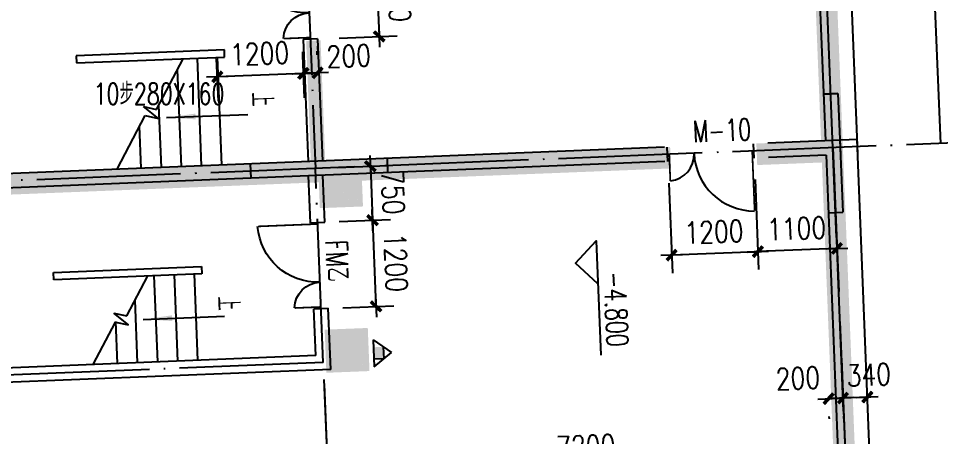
# Model space of a CAD drawing. Extents: x 634182 to 802382, y -1101880 to -864080.
# Drawn here: x 777434 to 790255, y -938404 to -932589 of the extents above; entities that cross this region are included whole.
import ezdxf
from ezdxf.enums import TextEntityAlignment as Align

# ---------------------------------------------------------------- set-up
doc = ezdxf.new("R2010")
doc.units = 0
doc.header["$LTSCALE"] = 1000
doc.header["$MEASUREMENT"] = 0
doc.linetypes.add('DOTE', pattern=[2.42, 2, -0.2, 0.02, -0.2])
doc.layers.get('0').update_dxf_attribs({"linetype": 'CONTINUOUS'})
doc.layers.get('DEFPOINTS').update_dxf_attribs({"linetype": 'CONTINUOUS'})
for name, color, linetype in [('AXIS', 3, 'CONTINUOUS'), ('DIM', 3, 'CONTINUOUS'), ('DOTE', 1, 'DOTE'), ('PUB_DIM', 3, 'CONTINUOUS'), ('PUB_TEXT', 7, 'CONTINUOUS'), ('STAIR', 2, 'CONTINUOUS'), ('WALL', 191, 'CONTINUOUS'), ('WINDOW', 2, 'CONTINUOUS'), ('剪力墙', 131, 'CONTINUOUS')]:
    doc.layers.add(name, color=color, linetype=linetype)
doc.styles.add('_Z', font='romans', dxfattribs={"width": 0.7, "bigfont": 'Z'})
doc.styles.add('DIM_FONT', font='simplex.shx', dxfattribs={"width": 0.8})
doc.styles.add('Z', font='romans', dxfattribs={"width": 0.8, "bigfont": 'z'})
doc.dimstyles.new('DIMN', dxfattribs={"dimtxt": 300, "dimasz": 1, "dimexe": 250, "dimexo": 300, "dimgap": 150, "dimtad": 1, "dimdec": 0, "dimzin": 0, "dimdsep": 46, "dimtxsty": 'DIM_FONT', "dimblk": '_DIMX', "dimblk1": '_DIMX', "dimblk2": '_DIMX', "dimcen": 2.5, "dimclrt": 7, "dimadec": 0, "dimazin": 0, "dimtfac": 1, "dimtdec": 0, "dimtix": 1, "dimtmove": 2, "dimatfit": 3, "dimldrblk": '_DIMX', "dimfxl": 0, "dimtolj": 1, "dimtzin": 0, "dimarcsym": 0})

# ---------------------------------------------------------------- blocks, each defined once
blk = doc.blocks.new('_A2AKO')
at = {"const_width": 0.02}
for points in [[(-0.481, -0.001), (-0.481, -0.308)], [(0.481, 0.001), (0.481, -0.691)]]:
    blk.add_lwpolyline(points, dxfattribs=at)
for centre, radius, start, end in [((-0.501, -0.003), 0.307, 274.2492, 0.2101), ((0.505, 0.002), 0.699, 180.2762, 268.0603)]:
    blk.add_arc(centre, radius, start, end)
blk = doc.blocks.new('_ARROW')
blk.add_solid([(0, 0), (-1, 0.1), (-1, -0.1)])
blk = doc.blocks.new('_DIMX')
blk.add_line((-150, 0), (150, 0))
at = {"const_width": 50}
blk.add_lwpolyline([(-70, -70), (70, 70)], dxfattribs=at)
blk = doc.blocks.new('*D326')
at = {"color": 0, "linetype": 'ByBlock'}
for p, q in [((781864, -934664), (782577, -934635)), ((782327, -934644), (782327, -934643)), ((782327, -934645), (782357, -935395)), ((781894, -935413), (782607, -935385)), ((782357, -935396), (782357, -935397))]:
    blk.add_line(p, q, dxfattribs=at)
at = {"layer": 'DEFPOINTS', "color": 0, "linetype": 'ByBlock'}
for p in [(781564, -934676), (781594, -935425), (782357, -935395)]:
    blk.add_point(p, dxfattribs=at)
at = {"color": 0, "linetype": 'ByBlock'}
for p, rotation in [((782327, -934645), 272.3000000000001), ((782357, -935395), 92.3000000000001)]:
    blk.add_blockref('_DIMX', p, dxfattribs=dict(at, rotation=rotation))
at = {"color": 7, "linetype": 'ByBlock', "insert": (782642, -935008), "char_height": 300, "attachment_point": 5, "rotation": 272.3, "style": 'DIM_FONT'}
blk.add_mtext('\\A1;750', dxfattribs=at)
blk = doc.blocks.new('*D363')
at = {"color": 0, "linetype": 'ByBlock'}
for p, q in [((788770, -934687), (788824, -936038)), ((787675, -934831), (787725, -936082)), ((788813, -935788), (787716, -935832))]:
    blk.add_line(p, q, dxfattribs=at)
at = {"layer": 'DEFPOINTS', "color": 0, "linetype": 'ByBlock'}
for p in [(788758, -934387), (787663, -934531), (787715, -935832)]:
    blk.add_point(p, dxfattribs=at)
at = {"color": 0, "linetype": 'ByBlock'}
for p, rotation in [((788814, -935788), 2.30000000000004), ((787715, -935832), 182.3)]:
    blk.add_blockref('_DIMX', p, dxfattribs=dict(at, rotation=rotation))
at = {"color": 7, "linetype": 'ByBlock', "insert": (788253, -935511), "char_height": 300, "attachment_point": 5, "rotation": 2.3, "style": 'DIM_FONT'}
blk.add_mtext('\\A1;1100', dxfattribs=at)
blk = doc.blocks.new('*D364')
at = {"color": 0, "linetype": 'ByBlock'}
for p, q in [((786476, -934879), (786526, -936130)), ((787675, -934831), (787725, -936082)), ((787714, -935833), (786517, -935881))]:
    blk.add_line(p, q, dxfattribs=at)
at = {"layer": 'DEFPOINTS', "color": 0, "linetype": 'ByBlock'}
for p in [(787663, -934531), (786464, -934579), (786516, -935881)]:
    blk.add_point(p, dxfattribs=at)
at = {"color": 0, "linetype": 'ByBlock'}
for p, rotation in [((786516, -935881), 182.3), ((787715, -935832), 2.30000000000004)]:
    blk.add_blockref('_DIMX', p, dxfattribs=dict(at, rotation=rotation))
at = {"color": 7, "linetype": 'ByBlock', "insert": (787104, -935557), "char_height": 300, "attachment_point": 5, "rotation": 2.3, "style": 'DIM_FONT'}
blk.add_mtext('\\A1;1200', dxfattribs=at)
blk = doc.blocks.new('*D395')
at = {"color": 0, "linetype": 'ByBlock'}
for p, q in [((788697, -937877), (788696, -937877)), ((788898, -937869), (788698, -937877)), ((788898, -937869), (788698, -937877)), ((788899, -937869), (788900, -937869)), ((788709, -938159), (788708, -938127)), ((788909, -938151), (788908, -938119))]:
    blk.add_line(p, q, dxfattribs=at)
at = {"layer": 'DEFPOINTS', "color": 0, "linetype": 'ByBlock'}
for p in [(788697, -937859), (788698, -937877), (788897, -937851)]:
    blk.add_point(p, dxfattribs=at)
at = {"color": 0, "linetype": 'ByBlock'}
for p, rotation in [((788698, -937877), 2.30000000000001), ((788898, -937869), 182.3)]:
    blk.add_blockref('_DIMX', p, dxfattribs=dict(at, rotation=rotation))
at = {"color": 7, "linetype": 'ByBlock', "insert": (788271, -937594), "char_height": 300, "attachment_point": 5, "rotation": 2.3, "style": 'DIM_FONT'}
blk.add_mtext('\\A1;200', dxfattribs=at)
blk = doc.blocks.new('*D396')
at = {"color": 0, "linetype": 'ByBlock'}
for p, q in [((789237, -937855), (788899, -937869)), ((788909, -938151), (788908, -938119)), ((789249, -938137), (789248, -938105))]:
    blk.add_line(p, q, dxfattribs=at)
at = {"layer": 'DEFPOINTS', "color": 0, "linetype": 'ByBlock'}
for p in [(788897, -937851), (788898, -937869), (789237, -937837)]:
    blk.add_point(p, dxfattribs=at)
at = {"color": 0, "linetype": 'ByBlock'}
for p, rotation in [((789238, -937855), 2.30000000000004), ((788898, -937869), 182.3)]:
    blk.add_blockref('_DIMX', p, dxfattribs=dict(at, rotation=rotation))
at = {"color": 7, "linetype": 'ByBlock', "insert": (789257, -937546), "char_height": 300, "attachment_point": 5, "rotation": 2.3, "style": 'DIM_FONT'}
blk.add_mtext('\\A1;340', dxfattribs=at)
blk = doc.blocks.new('*D410')
at = {"color": 0, "linetype": 'ByBlock'}
for p, q in [((781381, -933054), (781383, -933104)), ((781581, -933046), (781583, -933096)), ((781392, -933354), (781391, -933354)), ((781393, -933354), (781593, -933346)), ((781393, -933354), (781593, -933346)), ((781594, -933346), (781595, -933346))]:
    blk.add_line(p, q, dxfattribs=at)
at = {"layer": 'DEFPOINTS', "color": 0, "linetype": 'ByBlock'}
for p in [(781393, -933354), (781593, -933346), (781593, -933346)]:
    blk.add_point(p, dxfattribs=at)
at = {"color": 0, "linetype": 'ByBlock'}
for p, rotation in [((781393, -933354), 2.30000000000004), ((781593, -933346), 182.3)]:
    blk.add_blockref('_DIMX', p, dxfattribs=dict(at, rotation=rotation))
at = {"color": 7, "linetype": 'ByBlock', "insert": (782026, -933112), "char_height": 300, "attachment_point": 5, "rotation": 2.3, "style": 'DIM_FONT'}
blk.add_mtext('\\A1;200', dxfattribs=at)
blk = doc.blocks.new('A$C369A06F2')
at = {"layer": 'PUB_DIM'}
for p, q in [((0, 0), (186, 248)), ((103, 138), (270, 138)), ((373, 0), (186, 248)), ((270, 138), (270, 0)), ((0, 0), (373, 0))]:
    blk.add_line(p, q, dxfattribs=at)
blk.add_solid([(103, 138), (270, 138), (103, 0), (270, 0)], dxfattribs=at)
blk = doc.blocks.new('A$C11027EB3')
at = {"layer": 'WALL'}
blk.add_blockref('A$C369A06F2', (0, 0, 569), dxfattribs=at)
blk = doc.blocks.new('*D1570')
at = {"color": 0, "linetype": 'ByBlock'}
for p, q in [((781412, -933692), (781388, -933104)), ((780213, -933740), (780189, -933152)), ((781397, -933354), (780200, -933402))]:
    blk.add_line(p, q, dxfattribs=at)
at = {"layer": 'DEFPOINTS', "color": 0, "linetype": 'ByBlock'}
for p in [(780199, -933402), (780213, -933740), (781412, -933692)]:
    blk.add_point(p, dxfattribs=at)
at = {"color": 0, "linetype": 'ByBlock'}
for p, rotation in [((781398, -933354), 2.300000000054236), ((780199, -933402), 182.3000000000543)]:
    blk.add_blockref('_DIMX', p, dxfattribs=dict(at, rotation=rotation))
at = {"color": 7, "linetype": 'ByBlock', "insert": (780787, -933078), "char_height": 300, "attachment_point": 5, "rotation": 2.3, "style": 'DIM_FONT'}
blk.add_mtext('\\A1;1200', dxfattribs=at)
blk = doc.blocks.new('M_A17ORW')
at = {"const_width": 0.02}
for points in [[(-0.481, -0.001), (-0.481, -0.308)], [(0.481, 0.001), (0.481, -0.691)]]:
    blk.add_lwpolyline(points, dxfattribs=at)
for centre, radius, start, end in [((-0.501, -0.003), 0.307, 274.2492, 0.2101), ((0.505, 0.002), 0.699, 180.2762, 268.0603)]:
    blk.add_arc(centre, radius, start, end)

msp = doc.modelspace()

# ---------------------------------------------------------------- hatches: boundary and pattern name
at = {"layer": '剪力墙'}
h = msp.add_hatch(color=256, dxfattribs=at)
h.paths.add_polyline_path([(782216.421, -935004.27), (782200.609, -934604.583), (781900.843, -934616.441), (781916.655, -935016.129)])
h.paths.add_polyline_path([(782220.373, -935104.192), (782216.422, -935004.314), (781916.657, -935016.172), (781920.608, -935116.051)])
h.paths.add_polyline_path([(782224.326, -935204.114), (782220.376, -935104.254), (781620.853, -935127.971), (781624.803, -935227.831)])
h.paths.add_polyline_path([(781920.608, -935116.051), (781916.657, -935016.172), (781616.899, -935028.031), (781620.85, -935127.909)])
h.paths.add_polyline_path([(781916.655, -935016.129), (781900.843, -934616.441), (781700.994, -934624.347), (781716.806, -935024.035)])
h.paths.add_polyline_path([(781716.806, -935024.035), (781700.994, -934624.347), (781601.086, -934628.3), (781616.897, -935027.987)])
h = msp.add_hatch(color=256, dxfattribs=at)
h.paths.add_polyline_path([(782306.983, -937293.542), (782291.172, -936893.854), (781991.406, -936905.713), (782007.218, -937305.4)])
h.paths.add_polyline_path([(782310.936, -937393.463), (782306.985, -937293.585), (782007.22, -937305.444), (782011.171, -937405.322)])
h.paths.add_polyline_path([(782314.889, -937493.385), (782310.939, -937393.525), (781711.415, -937417.242), (781715.366, -937517.102)])
h.paths.add_polyline_path([(782011.171, -937405.322), (782007.22, -937305.444), (781707.462, -937317.302), (781711.413, -937417.18)])
h.paths.add_polyline_path([(782007.218, -937305.4), (781991.406, -936905.713), (781791.557, -936913.619), (781807.368, -937313.306)])
h.paths.add_polyline_path([(781807.368, -937313.306), (781791.557, -936913.619), (781691.649, -936917.571), (781707.46, -937317.259)])

# ---------------------------------------------------------------- linework, layer by layer
at = {"layer": 'DOTE', "linetype": 'DOTE'}
for p, q in [((790256.981, -934326.95), (789655.004, -919339.049)), ((788758.189, -934387.149), (788625.755, -931089.817)), ((794196.519, -934168.698), (774669.546, -934952.961)), ((794196.544, -934168.697), (774669.547, -934952.972)), ((781559.949, -934576.115), (781563.964, -934676.077)), ((781559.949, -934576.115), (781563.962, -934676.035)), ((781672.333, -937373.884), (774777.891, -937650.79))]:
    msp.add_line(p, q, dxfattribs=at)
at = {"layer": 'DOTE'}
for p, q in [((781431.542, -931378.725), (781563.976, -934676.042)), ((788758.177, -934387.122), (789071.205, -942180.838)), ((788905.421, -938053.179, -569.283), (788758.177, -934387.122)), ((781672.333, -937373.884), (781563.977, -934676.071))]:
    msp.add_line(p, q, dxfattribs=at)
at = {"layer": 'PUB_DIM'}
for points in [[(779494.507, -933968.713), (780625.416, -933923.291)], [(785491.841, -936281.121), (785180.043, -935993.402), (785467.762, -935681.604), (785531.571, -937270.323)], [(779169.499, -936773.843), (780300.407, -936728.421)]]:
    msp.add_lwpolyline(points, dxfattribs=at)
at = {"layer": 'STAIR'}
for p, q in [((779355.039, -933854.171), (779725.455, -933148.632)), ((779379.386, -933979.898), (779172.426, -933814.769)), ((779172.426, -933814.769), (779355.039, -933854.171)), ((778804.937, -934686.833), (779196.773, -933940.496)), ((779196.773, -933940.496), (779379.386, -933979.898)), ((778941.736, -936726.307), (779233.385, -936170.797)), ((778966.083, -936852.033), (778759.123, -936686.905)), ((778759.123, -936686.905), (778941.736, -936726.307)), ((778473.909, -937402.26), (778783.47, -936812.631)), ((778783.47, -936812.631), (778966.083, -936852.033))]:
    msp.add_line(p, q, dxfattribs=at)
at = {"layer": 'WALL'}
for p, q in [((788521.822, -930993.907), (788654.257, -934291.243)), ((788979.126, -931415.898), (789101.927, -934473.381)), ((781391.82, -932881.522), (781460.046, -934580.193)), ((781591.659, -932873.496), (781659.885, -934572.166)), ((781599.685, -933073.335), (781595.672, -932973.415)), ((780296.72, -933025.607), (778238.38, -933108.278)), ((778238.38, -933108.278), (778242.393, -933208.198)), ((778242.393, -933208.198), (780300.733, -933125.526)), ((780300.733, -933125.526), (780296.72, -933025.607)), ((781599.685, -933073.335), (781599.685, -933073.335)), ((788628.171, -933641.767), (788828.01, -933633.74)), ((788828.01, -933633.74), (788628.171, -933641.767)), ((788828.01, -933633.74), (788862.12, -934483.013)), ((789093.888, -934273.521), (787854.887, -934323.284)), ((788854.083, -934283.179), (788894.215, -935282.384)), ((789397.286, -941827.463), (789093.888, -934273.521)), ((786415.57, -934381.093), (776064.405, -934796.839)), ((786464.043, -934579.345), (786456.015, -934379.469)), ((787663.076, -934531.186), (787655.048, -934331.311)), ((782559.143, -934535.983), (782567.171, -934735.859)), ((787663.076, -934531.186), (787663.076, -934531.172)), ((788662.271, -934491.055), (787862.915, -934523.16)), ((788662.271, -934491.055), (788975.299, -942284.771)), ((780668.727, -934812.109), (780660.702, -934612.312)), ((786423.598, -934580.969), (781468.071, -934780.004)), ((781468.071, -934780.004), (776272.26, -934988.689)), ((781494.156, -935429.471), (781468.071, -934780.004)), ((781693.995, -935421.445), (781667.91, -934771.977)), ((788694.376, -935290.41), (788894.215, -935282.384)), ((781494.156, -935429.471), (781693.995, -935421.445)), ((777919.392, -936123.492), (779977.732, -936040.821)), ((779977.732, -936040.821), (779981.745, -936140.74)), ((777923.405, -936223.412), (777919.392, -936123.492)), ((779981.745, -936140.74), (777923.405, -936223.412)), ((781542.314, -936628.505), (781742.153, -936620.478)), ((781568.4, -937277.972), (781542.314, -936628.505)), ((781776.265, -937469.785), (781742.153, -936620.478)), ((781568.4, -937277.972), (776372.589, -937486.658)), ((781776.265, -937469.785), (776380.615, -937686.496))]:
    msp.add_line(p, q, dxfattribs=at)
at = {"layer": 'WALL', "ltscale": 1500}
msp.add_line((781591.659, -932873.496), (781391.82, -932881.522), dxfattribs=at)
at = {"layer": 'WINDOW'}
for p, q in [((779981.238, -934639.588), (779921.039, -933140.776)), ((779981.238, -934639.588), (779921.039, -933140.776)), ((780261.012, -934628.351), (780200.814, -933129.539)), ((779701.464, -934650.825), (779647.122, -933297.835)), ((779421.689, -934662.061), (779386.81, -933793.655)), ((779141.915, -934673.298), (779118.472, -934089.637)), ((779370.435, -937366.252), (779322.277, -936167.227)), ((779650.209, -937355.015), (779602.051, -936155.99)), ((779650.209, -937355.015), (779602.051, -936155.99)), ((779929.984, -937343.778), (779881.826, -936144.753)), ((779090.66, -937377.489), (779055.781, -936509.082)), ((778810.886, -937388.725), (778787.444, -936805.064))]:
    msp.add_line(p, q, dxfattribs=at)
at = {"layer": '剪力墙'}
for points, const_width in [([(781115.741, -905916.106), (780999.131, -902968.412), (788992.873, -902652.182), (789522.558, -916041.712), (788023.74, -916101.093), (788288.579, -922795.765), (789787.407, -922736.472), (790115.496, -931029.988), (788616.677, -931089.361), (789059.397, -942280.57), (790558.212, -942221.233), (790874.442, -950214.979), (789375.615, -950274.273), (789778.449, -960367.095)], 300), ([(781534.354, -932897.838), (781602.683, -934669.359)], 200), ([(787699.91, -934478.165), (788701.941, -934438.525)], 300), ([(786500.848, -934525.6), (776308.814, -934928.794)], 300)]:
    msp.add_lwpolyline(points, dxfattribs=dict(at, const_width=const_width))

# ---------------------------------------------------------------- block references
at = {"layer": 'DIM', "rotation": 272.3000000000001}
msp.add_blockref('A$C11027EB3', (782363.767, -937059.479, -569.283), dxfattribs=at)
at = {"layer": 'PUB_DIM', "xscale": -400, "yscale": 400, "zscale": 400}
for p, rotation in [((779496.793, -933968.621), 2.300000000053357), ((779171.785, -936773.751), 2.30000000000001)]:
    msp.add_blockref('_ARROW', p, dxfattribs=dict(at, rotation=rotation))
at = {"layer": 'WINDOW', "ltscale": 1500, "xscale": -1200, "yscale": 1200, "zscale": 1200, "rotation": 272.3}
msp.add_blockref('M_A17ORW', (781467.66, -932277.993), dxfattribs=at)
at = {"layer": 'WINDOW', "xscale": -1200, "zscale": 1200}
for p, yscale, rotation in [((787059.546, -934455.328), -1200, 182.3), ((781618.155, -936024.975), 1200, 272.3000000000001)]:
    msp.add_blockref('_A2AKO', p, dxfattribs=dict(at, yscale=yscale, rotation=rotation))

# ---------------------------------------------------------------- texts
at = {"style": '_Z', "width": 0.7}
for p in [(780664.014, -933619.67), (780192.452, -936457.865)]:
    msp.add_text('上', height=300, rotation=272.3, dxfattribs=at).set_placement(p)
at = {"layer": 'DIM', "style": 'Z', "width": 0.7}
msp.add_text('M-10', height=300, rotation=2.3, dxfattribs=at).set_placement((786816.242, -934312.769))
at = {"layer": 'PUB_DIM', "style": 'DIM_FONT', "width": 0.7}
msp.add_text('-4.800', height=300, rotation=272.3, dxfattribs=at).set_placement((785745.032, -936632.372), align=Align.MIDDLE)
at = {"layer": 'PUB_TEXT', "style": 'Z', "width": 0.7}
msp.add_text('10步280X160', height=300, dxfattribs=at).set_placement((778478.764, -933787.211))
msp.add_text('FM乙', height=300, rotation=272.3, dxfattribs=at).set_placement((781703.745, -935677.127))

# ---------------------------------------------------------------- dimensions: what is measured, and where the dimension line sits
at = {"layer": 'AXIS'}
for base, p1, p2, picture, middle in [((781592.882, -933345.912), (781393.043, -933353.938), (781592.882, -933345.912), '*D410', (782025.536, -933112.209)), ((788897.781, -937868.869), (789236.789, -937837.361), (788897.063, -937851.006), '*D396', (789257.084, -937546.149)), ((788697.942, -937876.895), (788897.063, -937851.006), (788697.224, -937859.033), '*D395', (788271.313, -937593.788))]:
    dim = msp.add_linear_dim(base=base, p1=p1, p2=p2, angle=2.3, dimstyle='DIMN', dxfattribs=at)
    dim.commit()
    dim.dimension.update_dxf_attribs({"geometry": picture, "text_midpoint": middle, "dimtype": 128})
for base, p1, p2, angle, picture, middle in [((787715.342, -935832.497), (788758.177, -934387.122), (787663.076, -934531.186), 2.3, '*D363', (788252.86, -935510.666)), ((782356.898, -935394.82), (781563.963, -934676.067), (781594.062, -935425.459), 272.3, '*D326', (782641.607, -935008.085)), ((786516.309, -935880.655), (787663.076, -934531.186), (786464.043, -934579.345), 2.3, '*D364', (787103.786, -935556.818))]:
    dim = msp.add_linear_dim(base=base, p1=p1, p2=p2, angle=angle, dimstyle='DIMN', dxfattribs=at)
    dim.commit()
    dim.dimension.update_dxf_attribs({"geometry": picture, "text_midpoint": middle})
for base, p1, p2, angle in [((782405.056, -936593.853), (781594.062, -935425.459), (781642.234, -936624.491), 272.3), ((788931.142, -938693.582), (781672.333, -937373.896), (788863.985, -937021.525, -409.083), 2.3), ((781736.942, -938982.53), (776274.136, -937527.185), (781669.786, -937310.474), 2.3)]:
    msp.add_linear_dim(base=base, p1=p1, p2=p2, angle=angle, dimstyle='DIMN', dxfattribs=at).render()
at = {"layer": 'PUB_DIM'}
msp.add_linear_dim(base=(797636.405, -1012090.024), p1=(789278.888, -902537.258, 284.642), p2=(793528.144, -1012255.028, 284.642), angle=272.3, dimstyle='DIMN', dxfattribs=at).render()
at = {"layer": 'PUB_DIM', "ltscale": 1500}
msp.add_aligned_dim(p1=(781543.501, -931674.466), p2=(781591.659, -932873.499), distance=858.827, dimstyle='DIMN', dxfattribs=at).render()
dim = msp.add_aligned_dim(p1=(781411.676, -933691.755), p2=(780212.643, -933739.913), distance=-338.292, dimstyle='DIMN', override={"dimexo": 0, "dimsah": 1}, dxfattribs=at)
dim.commit()
dim.dimension.update_dxf_attribs({"geometry": '*D1570', "text_midpoint": (780786.543, -933078.056)})

doc.saveas('drawing.dxf')
